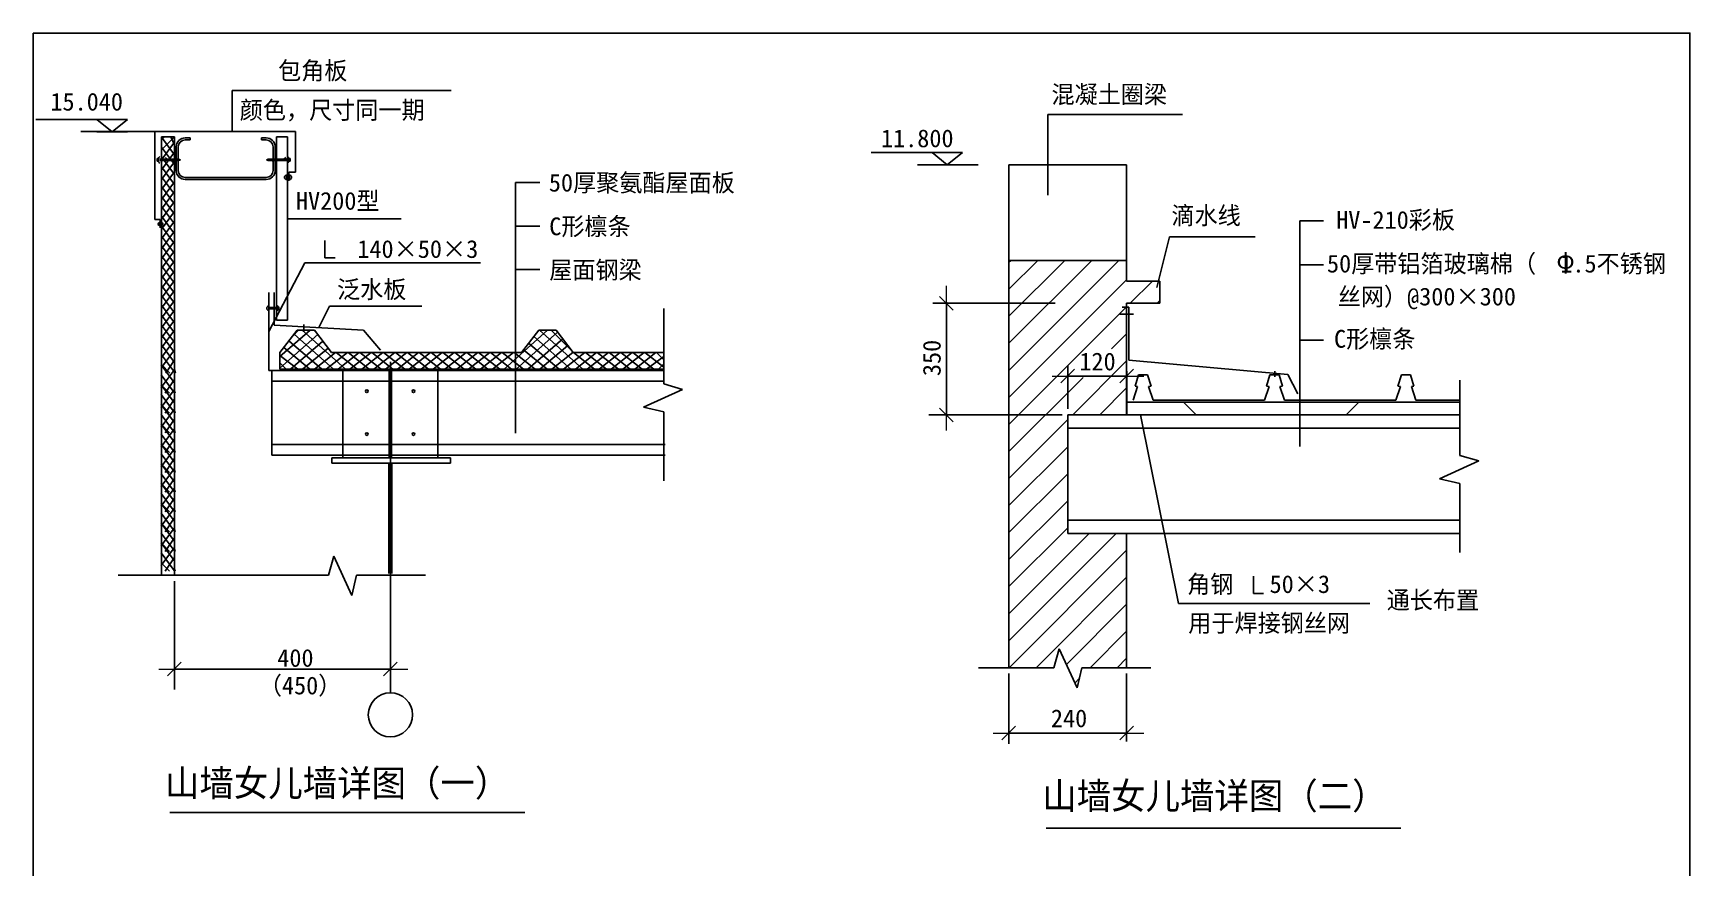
# Model space of a CAD drawing. Header units: metres. Extents: x 710 to 9375, y 99 to 9573.
# Drawn here: x 710 to 9375, y 5207 to 9573 of the extents above; entities that cross this region are included whole.
import ezdxf

# ---------------------------------------------------------------- set-up
doc = ezdxf.new("R2010")
doc.units = ezdxf.units.M
doc.layers.add('NAME', color=1, linetype='Continuous')
doc.layers.add('Q', color=4, linetype='Continuous')

# ---------------------------------------------------------------- blocks, each defined once
blk = doc.blocks.new('_ARCHTICK')
at = {"lineweight": 15}
blk.add_line((-0.52, 0), (0.57, 0), dxfattribs=at)
at = {"color": 0, "linetype": 'ByBlock'}
blk.add_lwpolyline([(-0.23, -0.22), (0.22, 0.23)], dxfattribs=at)

msp = doc.modelspace()

# ---------------------------------------------------------------- hatches: boundary and pattern name
h = msp.add_hatch()
h.set_pattern_fill('AR-CONC', scale=40)
h.paths.add_polyline_path([(5813.55, 8884.55), (5813.55, 8384.87), (6429.1, 8384.87), (6429.1, 8884.55)])
h = msp.add_hatch()
h.set_pattern_fill('ANSI31', scale=800)
h.paths.add_polyline_path([(6429.1, 8384.87), (6429.1, 8884.55), (5813.55, 8884.55), (5813.55, 8384.87)])
h = msp.add_hatch()
h.set_pattern_fill('ANSI37', scale=400)
h.paths.add_polyline_path([(8169.36, 7577.44), (8169.36, 7643.72), (6429.1, 7643.72), (6429.1, 7577.44)])

# ---------------------------------------------------------------- linework, layer by layer
for p, q in [((1750.32, 9272.92), (1750.16, 9059.65)), ((1750.32, 9272.92), (2896.88, 9272.92)), ((6017.36, 9147.82), (6017.36, 8726.58)), ((6721.1, 9147.82), (6017.36, 9147.82)), ((1345.53, 9059.65), (959.4, 9059.65)), ((1345.53, 9059.65), (2081.89, 9059.65)), ((1345.53, 9059.65), (1345.53, 8598.92)), ((1380.72, 9031.05), (1449.83, 9031.05)), ((1380.72, 9014.2), (1397.57, 9031.05)), ((1380.72, 8962.48), (1449.28, 9031.05)), ((1380.72, 9031.05), (1380.72, 6736.09)), ((1449.83, 8937.14), (1380.72, 9029.29)), ((1449.83, 8988.86), (1430.68, 9031.05)), ((1449.83, 9031.05), (1449.83, 6736.87)), ((1530.59, 9025.44), (1505.2, 9025.44)), ((1530.59, 9014.56), (1505.2, 9014.56)), ((1530.59, 9014.56), (1530.59, 9025.44)), ((1929.18, 9025.44), (1903.78, 9025.44)), ((1903.78, 9014.56), (1903.78, 9025.44)), ((1929.18, 9014.56), (1903.78, 9014.56)), ((1982.14, 9031.05), (1982.14, 8071.92)), ((1982.14, 9031.05), (2039.73, 9031.05)), ((2039.73, 9031.05), (2039.73, 8071.92)), ((2081.89, 9059.65), (2081.89, 8846.7)), ((1380.72, 8910.77), (1449.83, 9002.91)), ((1449.83, 8885.43), (1380.72, 8977.57)), ((1380.72, 8859.05), (1449.83, 8951.19)), ((1449.83, 8833.71), (1380.72, 8925.85)), ((1451.88, 8913.87), (1448.08, 8933.11)), ((1458.03, 8978.27), (1458.03, 8854.92)), ((1468.91, 8854.92), (1468.91, 8978.27)), ((1965.46, 8854.92), (1965.46, 8978.27)), ((1976.34, 8854.92), (1976.34, 8978.27)), ((1357.96, 8917.33), (1357.96, 8903.49)), ((1366.34, 8917.33), (1357.96, 8917.33)), ((1357.96, 8912.78), (1366.34, 8912.78)), ((1357.96, 8906.87), (1366.34, 8906.87)), ((1357.96, 8903.49), (1366.34, 8903.49)), ((1366.34, 8903.49), (1366.34, 8917.33)), ((1372.93, 8913.87), (1470.67, 8913.87)), ((1372.93, 8906.96), (1470.67, 8906.96)), ((1380.72, 8807.33), (1449.83, 8899.47)), ((1449.83, 8781.99), (1380.72, 8874.14)), ((1380.72, 8755.61), (1449.83, 8847.76)), ((1411.51, 8913.87), (1402.01, 8923.36)), ((1448.08, 8900.07), (1441.19, 8906.96)), ((1470.67, 8913.87), (1479.78, 8910.41)), ((1470.67, 8906.96), (1479.78, 8910.41)), ((1939.12, 8913.87), (1930.01, 8910.41)), ((1939.12, 8906.96), (1930.01, 8910.41)), ((2039.73, 8913.87), (1939.12, 8913.87)), ((2039.73, 8906.96), (1939.12, 8906.96)), ((1961.71, 8900.07), (1968.6, 8906.96)), ((1961.71, 8900.07), (1968.6, 8906.96)), ((2021.32, 8913.87), (2030.82, 8923.36)), ((2046.32, 8903.49), (2046.32, 8917.33)), ((2046.32, 8917.33), (2054.7, 8917.33)), ((2054.7, 8912.78), (2046.32, 8912.78)), ((2054.7, 8906.87), (2046.32, 8906.87)), ((2054.7, 8903.49), (2046.32, 8903.49)), ((2047.84, 8846.7), (2047.84, 8800.12)), ((2047.84, 8846.7), (2081.89, 8846.7)), ((2054.7, 8917.33), (2054.7, 8903.49)), ((5653.26, 8884.55), (5335.73, 8884.55)), ((5813.55, 8884.55), (5813.55, 6254.21)), ((5813.55, 8884.55), (6429.1, 8884.55)), ((6429.1, 8884.55), (6429.1, 8276.81)), ((1449.83, 8730.27), (1380.72, 8822.42)), ((1380.72, 8703.9), (1449.83, 8796.04)), ((1449.83, 8678.56), (1380.72, 8770.7)), ((1929.18, 8818.63), (1505.2, 8818.63)), ((1929.18, 8807.75), (1505.2, 8807.75)), ((2034.84, 8831.18), (2034.84, 8807.08)), ((2051.03, 8822.59), (2034.84, 8822.59)), ((2051.03, 8815.67), (2034.84, 8815.67)), ((2051.03, 8831.18), (2051.03, 8807.08)), ((3233.21, 8791.69), (3359.58, 8791.69)), ((3233.21, 7481.45), (3233.21, 8791.69)), ((1380.72, 8652.18), (1449.83, 8744.32)), ((1449.83, 8626.84), (1380.72, 8718.98)), ((1380.72, 8600.46), (1449.83, 8692.6)), ((1449.83, 8575.12), (1380.72, 8667.27)), ((1345.53, 8598.92), (1373.59, 8598.92)), ((1370.92, 8582.61), (1370.92, 8566.54)), ((1373.59, 8598.92), (1373.59, 8554.42)), ((1380.72, 8548.74), (1449.83, 8640.89)), ((1449.83, 8523.4), (1380.72, 8615.55)), ((1380.72, 8497.02), (1449.83, 8589.17)), ((1381.72, 8582.61), (1381.72, 8566.54)), ((2635.19, 8602), (2039.73, 8602)), ((7333.95, 8592.46), (7458.65, 8592.46)), ((7333.95, 7410.7), (7333.95, 8592.46)), ((1370.92, 8576.89), (1381.72, 8576.89)), ((1370.92, 8572.27), (1381.72, 8572.27)), ((1449.83, 8471.69), (1380.72, 8563.83)), ((1380.72, 8445.31), (1449.83, 8537.45)), ((1449.83, 8419.97), (1380.72, 8512.11)), ((3233.21, 8563.45), (3359.58, 8563.45)), ((6586.53, 8242.57), (6652.67, 8508.54)), ((6652.67, 8508.54), (7101.63, 8508.54)), ((1380.72, 8393.59), (1449.83, 8485.73)), ((1449.83, 8368.25), (1380.72, 8460.39)), ((1380.72, 8341.87), (1449.83, 8434.02)), ((1449.83, 8316.53), (1380.72, 8408.68)), ((2236.1, 8488.1), (2236.1, 8397.49)), ((1380.72, 8290.15), (1449.83, 8382.3)), ((1449.83, 8264.82), (1380.72, 8356.96)), ((1380.72, 8238.44), (1449.83, 8330.58)), ((2130.85, 8372.58), (1943.33, 8012.24)), ((2130.85, 8372.58), (3050.43, 8372.58)), ((2236.1, 8397.49), (2289.37, 8397.49)), ((3233.21, 8336.79), (3359.58, 8336.79)), ((5813.55, 8384.87), (6429.1, 8384.87)), ((5813.55, 8375.22), (5823.19, 8384.87)), ((5813.55, 8233.8), (5964.61, 8384.87)), ((5813.55, 8092.38), (6106.04, 8384.87)), ((5813.55, 7950.96), (6247.46, 8384.87)), ((5813.55, 7809.54), (6388.88, 8384.87)), ((7333.95, 8361.6), (7458.65, 8361.6)), ((1449.83, 8213.1), (1380.72, 8305.24)), ((1380.72, 8186.72), (1449.83, 8278.86)), ((1449.83, 8161.38), (1380.72, 8253.52)), ((5813.55, 7668.12), (6429.1, 8283.66)), ((6602.61, 8276.81), (6429.1, 8276.81)), ((6447.41, 8160.56), (6563.67, 8276.81)), ((6602.61, 8160.56), (6602.61, 8276.81)), ((1380.72, 8135), (1449.83, 8227.15)), ((1449.83, 8109.66), (1380.72, 8201.81)), ((1380.72, 8083.28), (1449.83, 8175.43)), ((1449.83, 8057.94), (1380.72, 8150.09)), ((1942.16, 8146.56), (1942.16, 8122.45)), ((1943.33, 8216.21), (1943.33, 7808.27)), ((1971.18, 8217.47), (1971.18, 8045.74)), ((1985.34, 8146.56), (1985.34, 8122.45)), ((2259, 8146.06), (2204.56, 8033.09)), ((2259, 8146.06), (2742.09, 8146.06)), ((6055.59, 8160.56), (5416.16, 8160.56)), ((5487.47, 8165.56), (5487.47, 7572.44)), ((6429.1, 8160.56), (6429.1, 7577.44)), ((6602.61, 8160.56), (6429.1, 8160.56)), ((6588.83, 8160.56), (6602.61, 8174.33)), ((1380.72, 8031.57), (1449.83, 8123.71)), ((1449.83, 8006.23), (1380.72, 8098.37)), ((1380.72, 7979.85), (1449.83, 8071.99)), ((1985.34, 8137.96), (1942.16, 8137.96)), ((1985.34, 8131.04), (1942.16, 8131.04)), ((1982.14, 8071.92), (2039.73, 8071.92)), ((4007.85, 8132.32), (4007.85, 7738.6)), ((5813.55, 7526.69), (6429.1, 8142.24)), ((6392.74, 8102.69), (6465.02, 8102.69)), ((6439.59, 8140.22), (6406.41, 8140.22)), ((6439.59, 8140.22), (6439.59, 7862.06)), ((1449.83, 7954.51), (1380.72, 8046.65)), ((1380.72, 7928.13), (1449.83, 8020.28)), ((1449.83, 7902.79), (1380.72, 7994.94)), ((1971.18, 8045.74), (2437.61, 8020.45)), ((1999.64, 7902.89), (2090.82, 8019)), ((1999.64, 7882.4), (2159.27, 8019)), ((1999.64, 7820.34), (2199.04, 7996.71)), ((2067.45, 7989.23), (2097.21, 8019)), ((2281.24, 7815.36), (2074.87, 7998.69)), ((2090.82, 8019), (2182.21, 8019)), ((2343.3, 7815.36), (2116.63, 8019)), ((2125, 8048.9), (2125, 8012.4)), ((2193.09, 8004.6), (2178.69, 8019)), ((2269.89, 7902.89), (2182.21, 8019)), ((2437.61, 8020.45), (2527.32, 7915)), ((3173.82, 7815.36), (3400.5, 8019)), ((3235.88, 7815.36), (3453.01, 8009.45)), ((3263.22, 7902.89), (3354.41, 8019)), ((3297.94, 7815.36), (3479.71, 7974.09)), ((3522.46, 7815.36), (3328.62, 7986.16)), ((3354.41, 8019), (3445.79, 8019)), ((3584.52, 7815.36), (3357.85, 8019)), ((3525.62, 7913.28), (3419.91, 8019)), ((3533.47, 7902.89), (3445.79, 8019)), ((6350.63, 7922.35), (6429.1, 8000.82)), ((1380.72, 7876.41), (1449.83, 7968.56)), ((1449.83, 7851.07), (1380.72, 7943.22)), ((1380.72, 7824.7), (1449.83, 7916.84)), ((1449.83, 7799.36), (1380.72, 7891.5)), ((1999.64, 7902.89), (1999.64, 7815.36)), ((2095.06, 7815.36), (1999.64, 7887.74)), ((2157.12, 7815.36), (2020.27, 7929.16)), ((2219.18, 7815.36), (2047.57, 7963.93)), ((2056.72, 7815.36), (2225.75, 7961.35)), ((2118.78, 7815.36), (2252.45, 7925.99)), ((2180.84, 7815.36), (2291.42, 7902.89)), ((2242.9, 7815.36), (2353.48, 7902.89)), ((2269.89, 7902.89), (3263.22, 7902.89)), ((2405.36, 7815.36), (2294.79, 7902.89)), ((2304.96, 7815.36), (2415.54, 7902.89)), ((2467.42, 7815.36), (2356.85, 7902.89)), ((2367.03, 7815.36), (2477.6, 7902.89)), ((2529.49, 7815.36), (2418.91, 7902.89)), ((2429.09, 7815.36), (2539.66, 7902.89)), ((2591.55, 7815.36), (2480.97, 7902.89)), ((2491.15, 7815.36), (2601.72, 7902.89)), ((2653.61, 7815.36), (2543.03, 7902.89)), ((2553.21, 7815.36), (2663.78, 7902.89)), ((2715.67, 7815.36), (2605.09, 7902.89)), ((2615.27, 7815.36), (2725.84, 7902.89)), ((2777.73, 7815.36), (2667.16, 7902.89)), ((2677.33, 7815.36), (2787.9, 7902.89)), ((2839.79, 7815.36), (2729.22, 7902.89)), ((2739.39, 7815.36), (2849.97, 7902.89)), ((2901.85, 7815.36), (2791.28, 7902.89)), ((2801.45, 7815.36), (2912.03, 7902.89)), ((2963.91, 7815.36), (2853.34, 7902.89)), ((2863.51, 7815.36), (2974.09, 7902.89)), ((3025.97, 7815.36), (2915.4, 7902.89)), ((2925.58, 7815.36), (3036.15, 7902.89)), ((3088.03, 7815.36), (2977.46, 7902.89)), ((2987.64, 7815.36), (3098.21, 7902.89)), ((3150.1, 7815.36), (3039.52, 7902.89)), ((3049.7, 7815.36), (3160.27, 7902.89)), ((3212.16, 7815.36), (3101.58, 7902.89)), ((3111.76, 7815.36), (3222.33, 7902.89)), ((3274.22, 7815.36), (3163.64, 7902.89)), ((3336.28, 7815.36), (3225.71, 7902.89)), ((3398.34, 7815.36), (3274.02, 7916.64)), ((3460.4, 7815.36), (3301.32, 7951.4)), ((3360, 7815.36), (3506.41, 7938.73)), ((3422.06, 7815.36), (3533.11, 7903.37)), ((3484.13, 7815.36), (3594.7, 7902.89)), ((3533.47, 7902.89), (4008.13, 7902.89)), ((3646.58, 7815.36), (3536.01, 7902.89)), ((3546.19, 7815.36), (3656.76, 7902.89)), ((3708.65, 7815.36), (3598.07, 7902.89)), ((3608.25, 7815.36), (3718.82, 7902.89)), ((3770.71, 7815.36), (3660.13, 7902.89)), ((3670.31, 7815.36), (3780.88, 7902.89)), ((3832.77, 7815.36), (3722.19, 7902.89)), ((3732.37, 7815.36), (3842.94, 7902.89)), ((3894.83, 7815.36), (3784.26, 7902.89)), ((3794.43, 7815.36), (3905, 7902.89)), ((3956.89, 7815.36), (3846.32, 7902.89)), ((3856.49, 7815.36), (3967.07, 7902.89)), ((4008.13, 7826.18), (3908.38, 7902.89)), ((4008.13, 7865.2), (3970.44, 7902.89)), ((7333.95, 7968.04), (7458.65, 7968.04)), ((1447.79, 7745.6), (1378.68, 7837.75)), ((1378.68, 7719.22), (1447.79, 7811.37)), ((1425.22, 7795.28), (1380.72, 7839.78)), ((1403.02, 7795.28), (1449.83, 7865.12)), ((1454.74, 7795.28), (1449.83, 7813.41)), ((1943.33, 7808.27), (2211.11, 7808.27)), ((1959.1, 7808.34), (4008.13, 7808.34)), ((1959.1, 7366.05), (1959.1, 7808.27)), ((2033, 7815.36), (1999.64, 7848.71)), ((1999.64, 7815.36), (4008.13, 7815.36)), ((2329.48, 7352.23), (2329.48, 7808.34)), ((2572.74, 7352.23), (2572.74, 7808.34)), ((2578.27, 7854.3), (2578.27, 6123.46)), ((2583.8, 7352.23), (2583.8, 7808.34)), ((2827.06, 7352.23), (2827.06, 7808.34)), ((3918.55, 7815.36), (4008.13, 7881.9)), ((3980.61, 7815.36), (4008.13, 7842.87)), ((6121.32, 7607.44), (6121.32, 7834.47)), ((6147.14, 7577.44), (6429.1, 7859.4)), ((6429.98, 7577.44), (6429.98, 7805.23)), ((6439.59, 7862.06), (7271.59, 7787.19)), ((7203.7, 7776.41), (7203.7, 7806.05)), ((1447.79, 7693.88), (1378.68, 7786.03)), ((1423.19, 7689.81), (1378.68, 7734.31)), ((1447.79, 7642.17), (1378.68, 7734.31)), ((1400.99, 7689.81), (1447.79, 7759.65)), ((1959.1, 7753.06), (4008.13, 7753.06)), ((4007.85, 7738.6), (4106.92, 7709.96)), ((5813.55, 7385.27), (6200.85, 7772.57)), ((6116.32, 7779), (6434.1, 7779)), ((6288.56, 7577.44), (6429.1, 7717.98)), ((6429.1, 7607.44), (6429.1, 7782)), ((6486.6, 7725.61), (6463.02, 7653.63)), ((6491.55, 7785.53), (6473.36, 7727.37)), ((6473.36, 7727.37), (6486.6, 7725.61)), ((6491.55, 7785.53), (6538.86, 7785.53)), ((6538.86, 7785.53), (6557.05, 7727.37)), ((6557.05, 7727.37), (6543.81, 7725.61)), ((6543.81, 7725.61), (6567.39, 7653.63)), ((7173.71, 7725.61), (7150.12, 7653.63)), ((7178.66, 7785.53), (7160.47, 7727.37)), ((7160.47, 7727.37), (7173.71, 7725.61)), ((7178.66, 7785.53), (7225.96, 7785.53)), ((7225.96, 7785.53), (7244.16, 7727.37)), ((7244.16, 7727.37), (7230.91, 7725.61)), ((7230.91, 7725.61), (7254.5, 7653.63)), ((7271.59, 7787.19), (7323.59, 7686.4)), ((7860.82, 7725.61), (7837.23, 7653.63)), ((7865.77, 7785.53), (7847.57, 7727.37)), ((7847.57, 7727.37), (7860.82, 7725.61)), ((7865.77, 7785.53), (7913.07, 7785.53)), ((7913.07, 7785.53), (7931.26, 7727.37)), ((7931.26, 7727.37), (7918.02, 7725.61)), ((7918.02, 7725.61), (7941.61, 7653.63)), ((8171.1, 7758.43), (8171.1, 7364.71)), ((1378.68, 7615.79), (1447.79, 7707.93)), ((1447.79, 7590.45), (1378.68, 7682.59)), ((1423.19, 7586.37), (1378.68, 7630.88)), ((1447.79, 7538.73), (1378.68, 7630.88)), ((1400.99, 7586.37), (1447.79, 7656.22)), ((1452.7, 7689.81), (1447.79, 7707.93)), ((4106.92, 7709.96), (3902.14, 7616.77)), ((8169.36, 7643.72), (6429.1, 7643.72)), ((6567.39, 7653.63), (7150.12, 7653.63)), ((7254.5, 7653.63), (7837.23, 7653.63)), ((7941.61, 7653.63), (8169.36, 7653.63)), ((1378.68, 7512.35), (1447.79, 7604.5)), ((1447.79, 7487.01), (1378.68, 7579.16)), ((1400.99, 7482.94), (1447.79, 7552.78)), ((1452.7, 7586.37), (1447.79, 7604.5)), ((3902.14, 7616.77), (4007.85, 7591.77)), ((4007.85, 7591.77), (4007.85, 7231.3)), ((6091.32, 7577.44), (5394.15, 7577.44)), ((5813.55, 7243.85), (6121.32, 7551.62)), ((6121.32, 7577.44), (6121.32, 6956.09)), ((8169.36, 7577.44), (6121.32, 7577.44)), ((6429.98, 7577.44), (6677.98, 7577.44)), ((6700.95, 6590.37), (6500.69, 7577.44)), ((1423.19, 7482.94), (1378.68, 7527.44)), ((1447.79, 7435.3), (1378.68, 7527.44)), ((1378.68, 7408.92), (1447.79, 7501.06)), ((1447.79, 7383.58), (1378.68, 7475.72)), ((1452.7, 7482.94), (1447.79, 7501.06)), ((8169.36, 7507.69), (6121.32, 7507.69)), ((1423.19, 7379.5), (1378.68, 7424.01)), ((1447.79, 7331.86), (1378.68, 7424.01)), ((1378.68, 7305.48), (1447.79, 7397.63)), ((1447.79, 7280.14), (1378.68, 7372.29)), ((1400.99, 7379.5), (1447.79, 7449.35)), ((1452.7, 7379.5), (1447.79, 7397.63)), ((1959.1, 7421.34), (4015.75, 7421.34)), ((1959.1, 7366.05), (2604.61, 7366.05)), ((2329.48, 7366.05), (2827.06, 7366.05)), ((2827.06, 7366.05), (4015.75, 7366.05)), ((5813.55, 7102.43), (6121.32, 7410.2)), ((1423.19, 7276.07), (1378.68, 7320.57)), ((1447.79, 7228.43), (1378.68, 7320.57)), ((1378.68, 7202.05), (1447.79, 7294.19)), ((1400.99, 7276.07), (1447.79, 7345.91)), ((1452.7, 7276.07), (1447.79, 7294.19)), ((2271.43, 7352.23), (2271.43, 7324.58)), ((2271.43, 7352.23), (2892.2, 7352.23)), ((2271.43, 7324.58), (2892.2, 7324.58)), ((2569.98, 7324.58), (2569.98, 6747.69)), ((2586.56, 7324.58), (2586.56, 6747.69)), ((2892.2, 7352.23), (2892.2, 7324.58)), ((8270.17, 7336.07), (8065.39, 7242.88)), ((8171.1, 7364.71), (8270.17, 7336.07)), ((1447.79, 7176.71), (1378.68, 7268.85)), ((1423.19, 7172.63), (1378.68, 7217.14)), ((1447.79, 7124.99), (1378.68, 7217.14)), ((1400.99, 7172.63), (1447.79, 7242.47)), ((5813.55, 6961.01), (6121.32, 7268.78)), ((8065.39, 7242.88), (8171.1, 7217.88)), ((8171.1, 7217.88), (8171.1, 6857.42)), ((1378.68, 7098.61), (1447.79, 7190.76)), ((1447.79, 7073.27), (1378.68, 7165.42)), ((1423.19, 7069.2), (1378.68, 7113.7)), ((1447.79, 7021.56), (1378.68, 7113.7)), ((1400.99, 7069.2), (1447.79, 7139.04)), ((1452.7, 7172.63), (1447.79, 7190.76)), ((5813.55, 6819.59), (6121.32, 7127.36)), ((1378.68, 6995.18), (1447.79, 7087.32)), ((1447.79, 6969.84), (1378.68, 7061.98)), ((1400.99, 6965.76), (1447.79, 7035.6)), ((1452.7, 7069.2), (1447.79, 7087.32)), ((8169.36, 7025.83), (6121.32, 7025.83)), ((1423.19, 6965.76), (1378.68, 7010.27)), ((1447.79, 6918.12), (1378.68, 7010.27)), ((1378.68, 6891.74), (1447.79, 6983.89)), ((1447.79, 6866.4), (1378.68, 6958.55)), ((1400.99, 6862.33), (1447.79, 6932.17)), ((1452.7, 6965.76), (1447.79, 6983.89)), ((5813.55, 6678.17), (6121.32, 6985.94)), ((5813.55, 6536.74), (6232.9, 6956.09)), ((5813.55, 6395.32), (6374.32, 6956.09)), ((8169.36, 6956.09), (6121.32, 6956.09)), ((6429.1, 6956.09), (6429.1, 6254.21)), ((1423.19, 6862.33), (1378.68, 6906.83)), ((1447.79, 6814.69), (1378.68, 6906.83)), ((1378.68, 6788.31), (1447.79, 6880.45)), ((1447.79, 6762.97), (1378.68, 6855.11)), ((1452.7, 6862.33), (1447.79, 6880.45)), ((5813.86, 6254.21), (6429.1, 6869.45)), ((1423.19, 6758.89), (1378.68, 6803.39)), ((1400.99, 6758.89), (1447.79, 6828.73)), ((1452.7, 6758.89), (1447.79, 6777.02)), ((2254.56, 6737.93), (2283.2, 6837.01)), ((2283.2, 6837.01), (2376.39, 6632.23)), ((1155.01, 6737.93), (2254.56, 6737.93)), ((1449.83, 6706.87), (1449.83, 6140.9)), ((2376.39, 6632.23), (2401.39, 6737.93)), ((2401.39, 6737.93), (2761.86, 6737.93)), ((2578.27, 6706.87), (2578.27, 6221.24)), ((5955.28, 6254.21), (6429.1, 6728.03)), ((7092.02, 6733.51), (7092.02, 6643.18)), ((6113.63, 6271.14), (6429.1, 6586.6)), ((6700.95, 6590.37), (7701.03, 6590.37)), ((7092.02, 6643.18), (7144.04, 6643.18)), ((6238.12, 6254.21), (6429.1, 6445.18)), ((6047.61, 6254.21), (6076.25, 6353.29)), ((6076.25, 6353.29), (6169.44, 6148.5)), ((1449.93, 6246.24), (2578.17, 6246.24)), ((5653.89, 6254.21), (6047.61, 6254.21)), ((6169.44, 6148.5), (6194.43, 6254.21)), ((6194.43, 6254.21), (6554.9, 6254.21)), ((6379.54, 6254.21), (6429.1, 6303.76)), ((5813.55, 6224.21), (5813.55, 5856.22)), ((6157.86, 6173.95), (6180.9, 6196.99)), ((6429.1, 6224.21), (6429.1, 5868.49)), ((5808.55, 5912.52), (6434.1, 5912.52)), ((1424.85, 5496.33), (3280.95, 5496.33)), ((6007.61, 5415.56), (7863.71, 5415.56))]:
    msp.add_line(p, q)
msp.add_lwpolyline([(709.85, 9573.44), (9374.68, 9573.44), (9374.68, 99.36), (710.2, 99.36)], close=True)
msp.add_circle((2578.27, 6008.07), 115.43)
for centre, radius, start, end in [((1505.2, 8978.27), 47.17, 90, 180), ((1505.2, 8978.27), 36.28, 90, 180), ((1929.18, 8978.27), 47.17, 0, 90), ((1929.18, 8978.27), 36.28, 0, 90), ((1377.85, 8917.41), 11.51, 115.31, 180.4), ((2034.81, 8917.41), 11.51, 359.6, 64.69), ((1377.85, 8903.41), 11.51, 179.6, 244.69), ((1505.2, 8854.92), 47.17, 180, 270), ((1505.2, 8854.92), 36.28, 180, 270), ((1929.18, 8854.92), 36.28, 270, 0), ((1929.18, 8854.92), 47.17, 270, 0), ((2034.81, 8903.41), 11.51, 295.31, 0.4), ((2036.77, 8819.13), 12.21, 99.11, 260.89), ((2049.1, 8819.13), 12.21, 279.11, 80.89), ((1372.21, 8574.58), 8.14, 99.11, 260.89), ((1380.43, 8574.58), 8.14, 279.11, 80.89), ((1944.09, 8134.5), 12.21, 99.11, 260.89), ((1983.41, 8134.5), 12.21, 279.11, 80.89), ((2454.7, 7700.29), 6.91, 0, 180), ((2454.7, 7700.29), 6.91, 180, 0), ((2698.75, 7700.29), 6.91, 0, 180), ((2698.75, 7700.29), 6.91, 180, 0), ((2454.7, 7476.42), 6.91, 0, 180), ((2454.7, 7476.42), 6.91, 180, 0), ((2698.75, 7476.42), 6.91, 0, 180), ((2698.75, 7476.42), 6.91, 180, 0)]:
    msp.add_arc(centre, radius, start, end)
at = {"layer": 'NAME'}
for p, q in [((1202.65, 9121.8), (724.72, 9121.8)), ((1123.19, 9057.72), (1043.79, 9121.8)), ((1202.65, 9121.8), (1123.19, 9057.72)), ((1043.68, 9057.72), (1202.69, 9057.72)), ((5570.47, 8949.45), (5092.55, 8949.45)), ((5491.01, 8885.37), (5411.61, 8949.45)), ((5570.47, 8949.45), (5491.01, 8885.37)), ((5411.5, 8885.37), (5570.52, 8885.37))]:
    msp.add_line(p, q, dxfattribs=at)

# ---------------------------------------------------------------- block references
at = {"xscale": 158.81, "yscale": 158.81, "zscale": 158.81, "rotation": 90}
for p in [(5487.47, 8160.56), (5487.47, 7577.44)]:
    msp.add_blockref('_ARCHTICK', p, dxfattribs=at)
at = {"xscale": 158.81, "yscale": 158.81, "zscale": 158.81}
for p in [(6121.32, 7779), (6429.1, 7779), (1449.93, 6246.24), (2578.17, 6246.24), (5813.55, 5912.52), (6429.1, 5912.52)]:
    msp.add_blockref('_ARCHTICK', p, dxfattribs=at)

# ---------------------------------------------------------------- texts
for s, height, p in [('包角板', 93, (1990.73, 9330.7)), ('混凝土圈梁', 93, (6035.62, 9206.72)), ('15.040', 93, (800.08, 9168.33)), ('颜色，尺寸同一期', 93, (1790.49, 9124.74)), ('11.800', 93, (5144.12, 8976.75)), ('50厚聚氨酯屋面板', 93, (3407.09, 8744.71)), ('HV200型', 93, (2084.4, 8649.6)), ('滴水线', 93, (6663.41, 8573.24)), ('C形檩条', 93, (3409.17, 8516.26)), ('HV-210彩板', 93, (7524.96, 8549.96)), ('   140×50×3', 93, (2215.51, 8397.77)), ('50厚带铝箔玻璃棉（  1.5不锈钢', 93, (7476.72, 8321.31)), ('屋面钢梁', 93, (3409.17, 8288.22)), ('泛水板', 93, (2299.26, 8186.83)), ('丝网）@300×300', 93, (7533.05, 8149.18)), ('C形檩条', 93, (7513.65, 7927.85)), ('120', 93, (6181.8, 7809.47)), ('角钢   50×3', 93, (6744.92, 6644.91)), ('通长布置', 93, (7789.05, 6561.46)), ('用于焊接钢丝网', 93, (6751.15, 6441.52)), ('400', 93, (1986.67, 6258.89)), ('（450）', 93, (1890.3, 6114.67)), ('240', 93, (6032.77, 5942.98)), ('山墙女儿墙详图（一）', 138.5, (1399.59, 5581.35)), ('山墙女儿墙详图（二）', 138.5, (5987.97, 5514.63))]:
    msp.add_text(s, height=height).set_placement(p)
msp.add_text('350', height=93, rotation=90).set_placement((5456.31, 7779.52))
at = {"layer": 'Q'}
msp.add_text('φ', height=93, dxfattribs=at).set_placement((8676.44, 8341.3))

doc.saveas('drawing.dxf')
